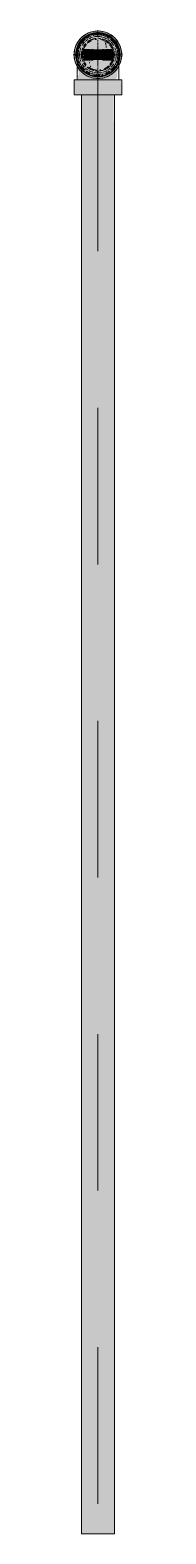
# Model space of a CAD drawing. Header units: millimetres. Extents: x -4000 to 187956, y -58990 to 162485.
# Drawn here: x 106725 to 106775, y 70950 to 72475 of the extents above; entities that cross this region are included whole.
import ezdxf

# ---------------------------------------------------------------- set-up
doc = ezdxf.new("R2010")
doc.units = ezdxf.units.MM
doc.linetypes.add('Dash 1_16_', pattern=[317.5, 158.75, -158.75])
for name, color, linetype, lineweight in [('F-SPRN', 3, 'Continuous', 9), ('P-PIPE', 3, 'Continuous', 9), ('P-PIPE-CNTR', 3, 'Continuous', 9)]:
    doc.layers.add(name, color=color, linetype=linetype, lineweight=lineweight)

# ---------------------------------------------------------------- blocks, each defined once
blk = doc.blocks.new('Sprinkler_Up - DN20-V482-0_000')
at = {"layer": 'F-SPRN', "transparency": 33554534}
for points in [[(-13.5, 0), (-3.9, 0.7), (-1.7, 2.9), (-1.2, 3.5), (-0.6, 4), (0.6, 4), (1.2, 3.5), (1.7, 2.9), (4.6, 0), (22.2, 0), (18, 13.1), (6.9, 21.2), (-6.9, 21.2), (-18, 13.1), (-22.2, 0)], [(0, -16.7), (4.3, -16.1), (12.9, -9.9), (16.1, -4.3), (16.1, 4.3), (11.8, 11.8), (8.3, 14.4), (0, 16.7), (-4.3, 16.1), (-11.8, 11.8), (-16.1, 4.3), (-16.1, -4.3), (-11.8, -11.8), (-8.3, -14.4)], [(0, -15.6), (7.8, -13.5), (13.5, -7.8), (15.1, -4), (15.1, 4), (13.5, 7.8), (7.8, 13.5), (0, 15.6), (-7.8, 13.5), (-11, 11), (-15.1, 4), (-15.1, -4), (-11, -11), (-7.8, -13.5)], [(3.4, -21.2), (6.9, -21.2), (18, -13.1), (22.2, 0), (3.9, -0.7), (1.7, -2.9), (1.2, -3.5), (0.6, -4), (-0.6, -4), (-1.2, -3.5), (-1.7, -2.9), (-4.6, 0), (-22.2, 0), (-18, -13.1), (-6.9, -21.2), (0, -21.2)], [(-10.9, -5.5), (-10.9, 5.4), (-14.5, 5.4), (-14.5, -5.5)], [(-7.7, -5.5), (-7.7, 5.4), (-10.9, 5.4), (-10.9, -5.5)], [(0, -5.5), (0, 5.4), (-7.7, 5.4), (-7.7, -5.5)], [(0, 0), (5.7, 0), (2.9, 4.9), (-2.9, 4.9), (-5.7, 0)], [(2.9, -4.9), (5.7, 0), (-5.7, 0), (-2.9, -4.9)], [(0, 0), (4.6, 0), (0, 4.6), (-4.6, 0)], [(0, -4.6), (4.6, 0), (-4.6, 0)], [(0, -2.6), (1.3, 0), (-1.8, 0)], [(-1.3, 0), (1.8, 0), (0, 2.6)], [(7.7, -5.5), (7.7, 5.4), (0, 5.4), (0, -5.5)], [(10.9, -5.5), (10.9, 5.4), (7.7, 5.4), (7.7, -5.5)], [(14.5, -5.5), (14.5, 5.4), (10.9, 5.4), (10.9, -5.5)]]:
    blk.add_hatch(color=1, dxfattribs=at).paths.add_polyline_path(points)
at = {"layer": 'F-SPRN', "color": 1}
for p, q in [((-11.5, 5.4), (-14.5, 5.4)), ((-14.5, 5.4), (-11.3, 5.4)), ((-14.5, 5.4), (-14.5, 3.7)), ((-14.5, 3.3), (-14.5, 0)), ((-11.5, 5.4), (-11.5, 4)), ((-10.9, 1.9), (-10.9, 3.6)), ((-10.8, 5.4), (-8, 5.4)), ((-8.1, 5.4), (-10.8, 5.4)), ((-8.1, 5.4), (-8.1, 2.8)), ((-8.1, 2.5), (-8.1, 0.7)), ((-7.7, 4.8), (-7.7, 2.7)), ((-7.7, 4.8), (-7.7, 2.7)), ((-7.7, 2.1), (-7.7, 0.5)), ((-7.7, 2.1), (-7.7, 0.5)), ((-6.7, 5.4), (-4.7, 5.4)), ((-5.8, 3.8), (-5.8, 2.2)), ((-2.1, 0.1), (-2.1, 0)), ((-2.1, 0), (-2.1, 0)), ((-2.1, 0), (-2.1, -0.1)), ((0, 2.1), (-0.1, 2.1)), ((2.1, 0), (2.1, 0.1)), ((2.1, 0), (2.1, 0)), ((4.7, 5.4), (6.5, 5.4)), ((7.7, 5.4), (10.8, 5.4)), ((7.7, 5.2), (7.7, 2.7)), ((7.7, 5.2), (7.7, 2.7)), ((7.7, 2.3), (7.7, 0.5)), ((7.7, 2.3), (7.7, 0.5)), ((10.8, 5.4), (8.1, 5.4)), ((8.1, 5.4), (8.1, 2.8)), ((8.1, 2.5), (8.1, 0.4)), ((10.9, 5.4), (14.5, 5.4)), ((10.9, 3.6), (10.9, 0.2)), ((14.5, 5.4), (11.5, 5.4)), ((11.5, 5.4), (11.5, 4)), ((11.5, 3), (11.5, 0.2)), ((14.5, 5.4), (14.5, -5.5)), ((-14.5, -1.3), (-14.5, -3.7)), ((-11.1, -5.5), (-14.5, -5.5)), ((-14.5, -5.5), (-11.5, -5.5)), ((-10.9, -2.6), (-10.9, -1.3)), ((-10.8, -5.5), (-8.1, -5.5)), ((-7.8, -5.5), (-10.8, -5.5)), ((-8.1, -4.2), (-8.1, -5.5)), ((-7.7, -2.7), (-7.7, -4)), ((-7.7, -2.7), (-7.7, -4)), ((-7, -5.5), (-5.8, -5.5)), ((-4.8, -5.5), (-7, -5.5)), ((-5.8, -2.3), (-5.8, -3.8)), ((-2.1, -0.2), (-2.1, -0.3)), ((0, -2.1), (0.1, -2.1)), ((7, -5.5), (4.8, -5.5)), ((5.8, -2.2), (5.8, -3.8)), ((5.8, -5.5), (7, -5.5)), ((7.7, -0.5), (7.7, -2.3)), ((7.7, -0.5), (7.7, -2.3)), ((7.7, -2.7), (7.7, -5.4)), ((7.7, -2.7), (7.7, -5.4)), ((10.8, -5.5), (7.7, -5.5)), ((8.1, -0.4), (8.1, -2.5)), ((8.1, -2.8), (8.1, -5.5)), ((8.1, -5.5), (10.8, -5.5)), ((10.9, -0.2), (10.9, -3.6)), ((14.5, -5.5), (10.9, -5.5)), ((11.5, -0.2), (11.5, -3)), ((11.5, -4), (11.5, -5.5)), ((11.5, -5.5), (14.5, -5.5))]:
    blk.add_line(p, q, dxfattribs=at)
at = {"layer": 'F-SPRN', "color": 1, "flags": 128}
for points in [[(-2, 0.5), (-2, 0.4), (-2.1, 0.3), (-2.1, 0.2), (-2.1, 0.1)], [(-1.6, 1.3), (-1.7, 1.2), (-1.7, 1.1), (-1.8, 1.1), (-1.8, 1), (-1.9, 0.9), (-1.9, 0.8), (-1.9, 0.8), (-2, 0.7), (-2, 0.6)], [(-2, 0.6), (-2, 0.5), (-2, 0.5)], [(-1.4, 1.5), (-1.5, 1.5), (-1.5, 1.4), (-1.6, 1.3), (-1.6, 1.3)], [(-1.2, 1.7), (-1.3, 1.6), (-1.4, 1.6), (-1.4, 1.5)], [(-1, 1.8), (-1.1, 1.8), (-1.2, 1.7), (-1.2, 1.7)], [(-0.6, 2), (-0.7, 2), (-0.8, 1.9), (-0.9, 1.9), (-0.9, 1.9), (-1, 1.8)], [(-0.5, 2), (-0.6, 2), (-0.6, 2)], [(-0.2, 2.1), (-0.3, 2.1), (-0.4, 2), (-0.5, 2)], [(-0.1, 2.1), (-0.1, 2.1), (-0.2, 2.1)], [(0.3, 2.1), (0.2, 2.1), (0.1, 2.1), (0, 2.1)], [(0.4, 2), (0.4, 2), (0.3, 2.1)], [(0.8, 1.9), (0.7, 2), (0.6, 2), (0.5, 2), (0.4, 2)], [(1.1, 1.8), (1, 1.8), (0.9, 1.9), (0.8, 1.9), (0.8, 1.9)], [(1.3, 1.7), (1.2, 1.7), (1.1, 1.7), (1.1, 1.8)], [(1.4, 1.5), (1.3, 1.6), (1.3, 1.7)], [(1.5, 1.4), (1.4, 1.5), (1.4, 1.5)], [(2.1, 0.1), (2.1, 0.2), (2.1, 0.2), (2.1, 0.3), (2, 0.4), (2, 0.5), (2, 0.6), (2, 0.7), (1.9, 0.7), (1.9, 0.8), (1.9, 0.9), (1.8, 1), (1.8, 1), (1.8, 1.1), (1.7, 1.2), (1.7, 1.2), (1.6, 1.3), (1.6, 1.4), (1.5, 1.4)], [(-2.1, -0.1), (-2.1, -0.2), (-2.1, -0.2)], [(-2.1, -0.3), (-2, -0.4), (-2, -0.5), (-2, -0.6), (-2, -0.7), (-1.9, -0.7), (-1.9, -0.8), (-1.9, -0.9), (-1.8, -1), (-1.8, -1), (-1.8, -1.1), (-1.7, -1.2), (-1.7, -1.2), (-1.6, -1.3), (-1.6, -1.4), (-1.5, -1.4), (-1.4, -1.5), (-1.4, -1.5), (-1.3, -1.6), (-1.3, -1.7), (-1.2, -1.7), (-1.1, -1.7), (-1.1, -1.8), (-1, -1.8), (-0.9, -1.9), (-0.8, -1.9), (-0.8, -1.9), (-0.7, -2), (-0.6, -2), (-0.5, -2), (-0.4, -2), (-0.4, -2), (-0.3, -2.1), (-0.2, -2.1), (-0.1, -2.1), (0, -2.1)], [(0.1, -2.1), (0.1, -2.1), (0.2, -2.1), (0.3, -2.1), (0.4, -2), (0.5, -2), (0.6, -2), (0.6, -2), (0.7, -2), (0.8, -1.9), (0.9, -1.9), (0.9, -1.9), (1, -1.8), (1.1, -1.8), (1.2, -1.7), (1.2, -1.7), (1.3, -1.6), (1.4, -1.6), (1.4, -1.5), (1.5, -1.5), (1.5, -1.4), (1.6, -1.3), (1.6, -1.3), (1.7, -1.2), (1.7, -1.1), (1.8, -1.1), (1.8, -1), (1.9, -0.9), (1.9, -0.8), (1.9, -0.8), (2, -0.7), (2, -0.6), (2, -0.5), (2, -0.5), (2, -0.4), (2.1, -0.3), (2.1, -0.2), (2.1, -0.1), (2.1, 0)]]:
    blk.add_lwpolyline(points, dxfattribs=at)
at = {"layer": 'F-SPRN', "color": 1}
for radius, start, end in [(22.2, 360, 180), (21.9, 126.6942, 143.2701), (21.9, 108.2621, 125.7507), (16.7, 106.5995, 120), (16.7, 106.5995, 120), (21.9, 99.348, 107.901), (16.7, 96.4143, 105), (16.7, 96.4143, 105), (21.9, 90.145, 98.8503), (15.6, 95.5762, 100.6843), (15.6, 95.5762, 100.6843), (16.7, 83.0684, 90), (16.7, 83.0684, 90), (21.9, 72.5583, 89.4624), (15.6, 75.573, 80.5892), (15.6, 75.573, 80.5892), (16.7, 60, 75), (16.7, 60, 75), (21.9, 54.2493, 71.7379), (21.9, 36.7299, 53.3058), (21.9, 165.6773, 179.2615), (21.9, 144.7698, 164.8151), (16.7, 167.6802, 180), (16.7, 167.6802, 180), (16.7, 155.3879, 164.9693), (16.7, 155.3879, 164.9693), (15.6, 166.4265, 180), (15.6, 166.4265, 180), (15.6, 150.9409, 165), (15.6, 159.6139, 165), (16.7, 136.7213, 149.931), (16.7, 136.7213, 149.931), (15.6, 150.9409, 156.3845), (15.6, 138.4214, 150), (15.6, 138.4214, 150), (16.7, 121.4181, 130.5751), (16.7, 121.4181, 130.5751), (15.6, 120.5262, 133.2078), (15.6, 120.5262, 133.2078), (15.6, 114.4363, 119.9813), (15.6, 114.4363, 119.9813), (4.63, 155.7832, 180), (4.63, 155.7832, 180), (4.63, 109.0192, 138.2703), (4.63, 109.0192, 138.2703), (2.56, 109.0192, 168.8278), (2.56, 109.0192, 168.8278), (2.04, 109.0192, 180), (4.63, 17.9592, 90), (4.63, 17.9592, 90), (3.81, 57.0577, 90), (2.56, 14.5599, 90), (2.56, 14.5599, 90), (2.04, 10.4703, 90), (3.81, 16.1605, 43.8358), (15.6, 67.5614, 74.5481), (15.6, 67.5614, 74.5481), (15.6, 60.0187, 65.5637), (15.6, 60.0187, 65.5637), (15.6, 46.7922, 60), (15.6, 46.7922, 60), (16.7, 49.4249, 58.5819), (16.7, 49.4249, 58.5819), (15.6, 30, 41.5786), (15.6, 30, 41.5786), (16.7, 30, 43.2787), (16.7, 30, 43.2787), (15.6, 23.6155, 29.5646), (15.6, 15, 29.5646), (15.6, 15, 20.3861), (16.7, 15, 24.6121), (16.7, 15, 24.6121), (15.6, 360, 13.6618), (15.6, 0, 13.6618), (16.7, 360, 12.3198), (16.7, 0, 12.3198), (21.9, 15.1849, 35.2302), (21.9, 0.7385, 14.3227), (22.2, 180, 360), (21.9, 180.7385, 194.3227), (21.9, 195.1849, 205.2075), (21.9, 207.5667, 215.2302), (21.9, 216.7299, 233.3058), (16.7, 180, 192.3198), (16.7, 180, 192.3198), (16.7, 195.0307, 204.6121), (16.7, 195.0307, 204.6121), (15.6, 181.9082, 193.6618), (15.6, 181.9082, 193.6618), (15.6, 197.3339, 209.5646), (15.6, 197.3339, 209.5646), (16.7, 210.069, 223.2787), (16.7, 210.069, 223.2787), (15.6, 212.5472, 219.5472), (15.6, 212.5472, 219.5472), (16.7, 229.4249, 238.5819), (16.7, 229.4249, 238.5819), (15.6, 233.795, 240), (15.6, 233.795, 240), (16.7, 240, 255), (16.7, 240, 255), (15.6, 240.0187, 254.5481), (15.6, 240.0187, 254.5481), (4.63, 197.9592, 0), (4.63, 197.9592, 270), (15.6, 255, 267.64), (15.6, 255, 267.64), (3.81, 196.1605, 360), (2.56, 191.1677, 0), (2.56, 191.1677, 360), (2.04, 190.4703, 0), (4.63, 270, 360), (16.7, 286.5995, 300), (16.7, 286.5995, 300), (15.6, 294.4363, 299.9813), (15.6, 294.4363, 299.9813), (15.6, 300, 313.2078), (15.6, 300, 313.2078), (16.7, 301.4181, 310.5751), (16.7, 301.4181, 310.5751), (15.6, 320.4528, 330), (15.6, 320.4528, 330), (16.7, 316.7213, 330), (16.7, 316.7213, 330), (21.9, 306.6942, 323.2701), (15.6, 330.4354, 345), (15.6, 330.4354, 336.3845), (15.6, 339.6139, 345), (15.6, 346.3382, 360), (15.6, 346.3382, 360), (16.7, 335.3879, 345), (16.7, 335.3879, 345), (16.7, 347.6802, 360), (16.7, 347.6802, 360), (21.9, 324.7698, 332.4333), (21.9, 334.7925, 344.8151), (21.9, 345.6773, 359.2615), (21.9, 234.2493, 251.7379), (21.9, 252.5583, 269.4624), (16.7, 263.0684, 270), (16.7, 263.0684, 270), (21.9, 270.145, 278.8503), (15.6, 275.5762, 280.6843), (15.6, 275.5762, 280.6843), (16.7, 276.4143, 285), (16.7, 276.4143, 285), (21.9, 279.348, 287.901), (21.9, 288.2621, 305.7507)]:
    blk.add_arc((0, 0), radius, start, end, dxfattribs=at)
blk = doc.blocks.new('Steel_Transition_Threaded_HoaPhat - Standard-V475-0_000')
at = {"layer": 'P-PIPE', "lineweight": 13, "transparency": 33554534}
h = blk.add_hatch(color=1, dxfattribs=at)
h.paths.add_polyline_path([(114250, 72427.6), (114255.8, 72428.4), (114261.3, 72430.6), (114265.9, 72434.2), (114270.1, 72440.2), (114271.7, 72444.3), (114272.5, 72450.1), (114271.7, 72455.9), (114269.5, 72461.3), (114265.9, 72466), (114261.3, 72469.6), (114255.8, 72471.8), (114250, 72472.6), (114244.2, 72471.8), (114238.8, 72469.6), (114234.1, 72466), (114230.5, 72461.3), (114228.3, 72455.9), (114227.5, 72450.1), (114229.9, 72440.2), (114230.5, 72438.8), (114234.1, 72434.2), (114238.8, 72430.6), (114244.2, 72428.4)])
h.paths.add_polyline_path([(114250, 72430), (114244.8, 72430.7), (114240, 72432.7), (114235.8, 72435.9), (114232.5, 72440.2), (114230.6, 72444.9), (114229.9, 72450.1), (114230.6, 72455.3), (114232.6, 72460.1), (114235.8, 72464.3), (114240, 72467.5), (114244.8, 72469.5), (114250, 72470.2), (114255.2, 72469.5), (114260.1, 72467.5), (114264.2, 72464.3), (114267.4, 72460.1), (114269.4, 72455.3), (114270.1, 72450.1), (114269.4, 72444.9), (114267.4, 72440), (114264.2, 72435.9), (114260.1, 72432.7), (114255.2, 72430.7)])
for points in [[(114250, 72430), (114250, 72433.7), (114241.8, 72435.9), (114235.8, 72441.9), (114233.6, 72450.1), (114235.8, 72458.3), (114241.8, 72464.3), (114250, 72466.5), (114250, 72470.2), (114244.8, 72469.5), (114240, 72467.5), (114235.8, 72464.3), (114232.6, 72460.1), (114230.6, 72455.3), (114229.9, 72450.1), (114230.6, 72444.9), (114232.6, 72440), (114235.8, 72435.9), (114240, 72432.7), (114244.8, 72430.7)], [(114250, 72431.6), (114254.8, 72432.2), (114259.3, 72434.1), (114265.6, 72440.2), (114266, 72440.8), (114267.9, 72445.3), (114268.5, 72450.1), (114267.9, 72454.9), (114266, 72459.3), (114263.1, 72463.2), (114259.3, 72466.1), (114254.8, 72468), (114250, 72468.6), (114245.2, 72468), (114240.8, 72466.1), (114236.9, 72463.2), (114234, 72459.3), (114232.1, 72454.9), (114231.5, 72450.1), (114232.1, 72445.3), (114234.4, 72440.2), (114236.9, 72437), (114240.8, 72434.1), (114245.2, 72432.2)], [(114250, 72430), (114255.2, 72430.7), (114260.1, 72432.7), (114264.2, 72435.9), (114267.5, 72440.2), (114269.4, 72444.9), (114270.1, 72450.1), (114269.4, 72455.3), (114267.4, 72460.1), (114264.2, 72464.3), (114260.1, 72467.5), (114255.2, 72469.5), (114250, 72470.2), (114250, 72466.5), (114258.2, 72464.3), (114264.2, 72458.3), (114266.4, 72450.1), (114264.2, 72441.9), (114258.2, 72435.9), (114250, 72433.7)]]:
    blk.add_hatch(color=1, dxfattribs=at).paths.add_polyline_path(points)
at = {"layer": 'P-PIPE', "color": 20, "lineweight": 13}
for radius, start, end in [(22.5, 90, 270), (22.5, 120, 135), (22.5, 105, 120), (20.1, 109.6859, 120), (22.5, 90, 105), (20.1, 100.9975, 105), (18.5, 91.4353, 103.2046), (18.5, 91.4353, 103.2046), (20.1, 90.5246, 98.5089), (22.5, 75, 90), (22.5, 270, 90), (18.5, 78.0986, 90), (18.5, 78.0986, 90), (20.1, 75.0607, 87.9279), (20.1, 60, 75), (22.5, 60, 75), (22.5, 45, 60), (22.5, 165, 180), (22.5, 150, 165), (20.1, 166.0499, 180), (22.5, 135, 150), (20.1, 150, 162.7449), (18.5, 166.5939, 193.4061), (18.5, 166.5939, 180), (18.5, 157.6232, 165), (18.5, 157.6232, 165), (20.1, 135, 148.1553), (16.4, 168.5467, 178.9063), (18.5, 136.4297, 150), (18.5, 136.4297, 150), (16.4, 158.0319, 163.506), (20.1, 128.8856, 135), (16.4, 143.5463, 150), (18.5, 123.4976, 133.2041), (18.5, 123.4976, 133.2041), (20.1, 120, 125.0043), (16.4, 121.0738, 128.0319), (18.5, 106.819, 120), (18.5, 106.819, 120), (16.4, 115.1607, 120), (16.4, 107.4657, 111.9681), (16.4, 96.2132, 104.6042), (18.5, 60, 75), (18.5, 60, 75), (16.4, 66.9681, 72.9388), (16.4, 50.4733, 56.6389), (20.1, 54.9957, 60), (18.5, 46.7959, 56.5024), (18.5, 46.7959, 56.5024), (20.1, 45, 51.1144), (16.4, 30, 38.0319), (18.5, 30, 43.5703), (18.5, 30, 43.5703), (20.1, 31.8447, 45), (22.5, 30, 45), (18.5, 15, 22.3768), (18.5, 15, 22.3768), (20.1, 17.2551, 30), (18.5, 346.5939, 13.4061), (18.5, 0, 13.4061), (22.5, 15, 30), (20.1, 0, 13.9501), (22.5, 0, 15), (22.5, 180, 195), (22.5, 195, 210), (20.1, 180, 193.9501), (22.5, 210, 225), (20.1, 197.2551, 209.4067), (18.5, 180, 193.4061), (18.5, 195, 202.3768), (18.5, 195, 202.3768), (20.1, 209.4067, 210), (20.1, 211.8447, 225), (16.4, 184.8393, 191.4533), (18.5, 210, 223.5703), (18.5, 210, 223.5703), (16.4, 210.6635, 216.4537), (18.5, 316.4297, 330), (18.5, 316.4297, 330), (20.1, 315, 328.1553), (16.4, 338.0319, 342.8691), (22.5, 315, 330), (16.4, 353.5463, 8.0319), (18.5, 337.6232, 345), (18.5, 337.6232, 345), (20.1, 330, 330.5933), (20.1, 330.5933, 342.7449), (18.5, 346.5939, 0), (20.1, 346.0499, 0), (22.5, 330, 345), (22.5, 345, 0), (22.5, 225, 240), (20.1, 225, 231.1144), (18.5, 226.7959, 236.5024), (18.5, 226.7959, 236.5024), (20.1, 234.9957, 240), (22.5, 240, 255), (16.4, 230.4733, 236.6389), (20.1, 240, 255), (18.5, 240, 255), (18.5, 240, 255), (16.4, 240, 246.5955), (22.5, 255, 270), (16.4, 250.3629, 255), (20.1, 255.0607, 267.9279), (18.5, 258.0986, 270), (18.5, 258.0986, 270), (16.4, 264.1652, 268.506), (22.5, 270, 285), (20.1, 270.5246, 278.5089), (18.5, 271.4353, 283.2046), (18.5, 271.4353, 283.2046), (16.4, 276.2132, 283.9063), (20.1, 280.9975, 285), (16.4, 287.4657, 291.9681), (18.5, 286.819, 300), (18.5, 286.819, 300), (22.5, 285, 300), (16.4, 293.4045, 300), (20.1, 289.6859, 300), (20.1, 300, 305.0043), (18.5, 303.4976, 313.2041), (18.5, 303.4976, 313.2041), (22.5, 300, 315), (20.1, 308.8856, 315)]:
    blk.add_arc((114250, 72450.1), radius, start, end, dxfattribs=at)
blk = doc.blocks.new('Steel_Elbow_Threaded_HoaPhat - Standard-V483-0_000')
at = {"layer": 'P-PIPE', "lineweight": 13, "transparency": 33554534}
for points in [[(106750, 72426), (106756.2, 72426.8), (106762.1, 72429.2), (106767.1, 72433), (106771.8, 72440.2), (106773.3, 72443.8), (106774.1, 72450.1), (106773.3, 72456.3), (106770.9, 72462.1), (106767.1, 72467.1), (106762.1, 72471), (106756.2, 72473.4), (106750, 72474.2), (106743.8, 72473.4), (106737.9, 72471), (106733, 72467.1), (106729.1, 72462.1), (106726.7, 72456.3), (106725.9, 72450.1), (106728.2, 72440.2), (106729.1, 72438), (106733, 72433), (106737.9, 72429.2), (106743.8, 72426.8)], [(106733, 72409.5), (106750, 72409.5), (106750, 72424.7), (106725.9, 72424.7), (106726.7, 72409.5), (106729.1, 72409.5)], [(106774.1, 72409.5), (106773.3, 72424.7), (106750, 72424.7), (106750, 72409.5), (106773.3, 72409.5)]]:
    blk.add_hatch(color=1, dxfattribs=at).paths.add_polyline_path(points)
h = blk.add_hatch(color=1, dxfattribs=at)
h.paths.add_polyline_path([(106733.1, 72434.9), (106730.5, 72439.5), (106731.4, 72435.6)])
h.paths.add_polyline_path([(106736.4, 72424.7), (106750, 72424.7), (106750, 72428.9), (106742.8, 72430.2), (106744.1, 72428.3), (106736.6, 72433), (106732.6, 72437.1), (106733.8, 72431.9), (106729.6, 72440.2), (106729.1, 72440.2), (106729.4, 72433), (106730.5, 72433.3), (106730.6, 72429.2), (106729.3, 72428.9), (106730.4, 72424.7), (106734, 72424.7)])
h = blk.add_hatch(color=1, dxfattribs=at)
h.paths.add_polyline_path([(106757.2, 72430.2), (106759.7, 72430.2), (106755.9, 72428.3)])
h.paths.add_polyline_path([(106768.3, 72424.7), (106769.7, 72428.5), (106769.9, 72435.9), (106770.2, 72440), (106768.8, 72439.5), (106762.8, 72432.6), (106757.2, 72430.2), (106750, 72428.9), (106750, 72424.7), (106766, 72424.7)])
h.paths.add_polyline_path([(106765.7, 72433.4), (106766.1, 72435.6), (106768.2, 72436.4)])
at = {"layer": 'P-PIPE', "color": 20, "lineweight": 13}
for p, q in [((106739.3, 72468.3), (106740, 72468.7)), ((106741.6, 72469.5), (106742.3, 72469.8)), ((106742.3, 72469.8), (106743.1, 72470.1)), ((106746.4, 72470.9), (106747.2, 72471.1)), ((106747.2, 72471.1), (106748.1, 72471.1)), ((106749.8, 72471.2), (106750, 72471.2)), ((106752.5, 72471.1), (106753.4, 72471)), ((106759.8, 72468.8), (106760.5, 72468.4)), ((106760.5, 72468.4), (106761.2, 72468)), ((106761.2, 72468), (106761.9, 72467.5)), ((106729, 72452.6), (106729.1, 72453.5)), ((106729.5, 72455.1), (106729.7, 72455.9)), ((106733, 72462.7), (106733.6, 72463.4)), ((106734.7, 72464.7), (106735.3, 72465.3)), ((106736.5, 72466.4), (106737.2, 72466.9)), ((106737.2, 72466.9), (106737.9, 72467.4)), ((106761.9, 72467.5), (106762.6, 72467.1)), ((106762.6, 72467.1), (106763.3, 72466.5)), ((106764.6, 72465.4), (106765.2, 72464.8)), ((106766.3, 72463.6), (106766.8, 72462.9)), ((106766.8, 72462.9), (106767.3, 72462.2)), ((106767.3, 72462.2), (106767.8, 72461.5)), ((106767.8, 72461.5), (106768.2, 72460.8)), ((106768.2, 72460.8), (106768.7, 72460.1)), ((106768.7, 72460.1), (106769, 72459.3)), ((106769, 72459.3), (106769.4, 72458.5)), ((106770.3, 72456.2), (106770.5, 72455.3)), ((106770.8, 72453.7), (106771, 72452.8)), ((106728.9, 72450.1), (106728.9, 72450.1)), ((106728.9, 72449.5), (106728.9, 72449.7)), ((106728.9, 72449.3), (106728.9, 72449.5)), ((106728.9, 72445.5), (106728.9, 72446.1)), ((106728.9, 72444.9), (106728.9, 72445.5)), ((106728.9, 72442.9), (106728.9, 72443.6)), ((106728.9, 72442.2), (106728.9, 72442.9)), ((106728.9, 72441.4), (106728.9, 72442.2)), ((106728.9, 72440.6), (106728.9, 72441.4)), ((106728.9, 72439.8), (106728.9, 72440.6)), ((106728.9, 72439), (106728.9, 72439.8)), ((106728.9, 72438.2), (106728.9, 72439)), ((106771.1, 72451.2), (106771.2, 72450.3)), ((106771.2, 72450.3), (106771.2, 72450.1)), ((106771.2, 72450.1), (106771.2, 72450.1)), ((106771.2, 72446.2), (106771.2, 72445.6)), ((106771.2, 72445.6), (106771.2, 72445.1)), ((106771.2, 72445.1), (106771.2, 72444.4)), ((106771.2, 72444.4), (106771.2, 72443.8)), ((106771.2, 72443.8), (106771.2, 72443.1)), ((106771.2, 72443.1), (106771.2, 72442.4)), ((106771.2, 72442.4), (106771.2, 72441.6)), ((106771.2, 72441.6), (106771.2, 72440.9)), ((106771.2, 72440.9), (106771.2, 72440.1)), ((106771.2, 72440.1), (106771.2, 72439.2)), ((106771.2, 72439.2), (106771.2, 72438.4)), ((106725.9, 72424.7), (106725.9, 72409.5)), ((106726.7, 72424.7), (106725.9, 72424.7)), ((106750, 72424.7), (106725.9, 72424.7)), ((106729.1, 72424.7), (106726.7, 72424.7)), ((106728.9, 72424.7), (106729.2, 72424.7)), ((106728.9, 72424.7), (106729.2, 72424.7)), ((106730.3, 72424.7), (106729.1, 72424.7)), ((106729.2, 72424.7), (106730.1, 72424.7)), ((106729.2, 72424.7), (106731.7, 72424.7)), ((106730.1, 72424.7), (106731.7, 72424.7)), ((106733, 72424.7), (106730.3, 72424.7)), ((106731.7, 72424.7), (106732.8, 72424.7)), ((106731.7, 72424.7), (106736.4, 72424.7)), ((106733.8, 72424.7), (106736.4, 72424.7)), ((106742.7, 72424.7), (106734, 72424.7)), ((106736.4, 72424.7), (106742.8, 72424.7)), ((106736.4, 72424.7), (106742.8, 72424.7)), ((106743.7, 72424.7), (106750, 72424.7)), ((106743.7, 72424.7), (106750, 72424.7)), ((106750, 72424.7), (106743.8, 72424.7)), ((106756.2, 72424.7), (106750, 72424.7)), ((106774.1, 72424.7), (106750, 72424.7)), ((106750, 72424.7), (106756.3, 72424.7)), ((106750, 72424.7), (106756.3, 72424.7)), ((106757.2, 72424.7), (106763.6, 72424.7)), ((106757.2, 72424.7), (106763.6, 72424.7)), ((106766, 72424.7), (106757.3, 72424.7)), ((106763.6, 72424.7), (106766.2, 72424.7)), ((106763.6, 72424.7), (106768.3, 72424.7)), ((106768.5, 72424.7), (106767.1, 72424.7)), ((106767.2, 72424.7), (106768.3, 72424.7)), ((106768.3, 72424.7), (106770.8, 72424.7)), ((106768.3, 72424.7), (106770.8, 72424.7)), ((106770.9, 72424.7), (106768.5, 72424.7)), ((106770.8, 72424.7), (106771.2, 72424.7)), ((106770.8, 72424.7), (106771.2, 72424.7)), ((106773.3, 72424.7), (106770.9, 72424.7)), ((106774.1, 72424.7), (106773.3, 72424.7)), ((106774.1, 72409.5), (106774.1, 72424.7)), ((106725.9, 72409.5), (106726.7, 72409.5)), ((106725.9, 72409.5), (106750, 72409.5)), ((106726.7, 72409.5), (106729.1, 72409.5)), ((106729.1, 72409.5), (106733, 72409.5)), ((106733.8, 72409.5), (106737.9, 72409.5)), ((106738.2, 72409.5), (106750, 72409.5)), ((106750, 72409.5), (106761.8, 72409.5)), ((106750, 72409.5), (106774.1, 72409.5)), ((106762.1, 72409.5), (106766.2, 72409.5)), ((106767.1, 72409.5), (106770.9, 72409.5)), ((106770.9, 72409.5), (106773.3, 72409.5)), ((106773.3, 72409.5), (106774.1, 72409.5))]:
    blk.add_line(p, q, dxfattribs=at)
at = {"layer": 'P-PIPE', "color": 20, "lineweight": 13, "flags": 128}
for points in [[(106737.9, 72467.4), (106738.6, 72467.9), (106739.3, 72468.3)], [(106740, 72468.7), (106740.8, 72469.1), (106741.6, 72469.5)], [(106743.1, 72470.1), (106743.9, 72470.3), (106744.8, 72470.6)], [(106744.8, 72470.6), (106745.6, 72470.8), (106746.4, 72470.9)], [(106748.1, 72471.1), (106748.9, 72471.2), (106749.8, 72471.2)], [(106750, 72471.2), (106750.8, 72471.2), (106751.7, 72471.2), (106752.5, 72471.1)], [(106753.4, 72471), (106754.2, 72470.8), (106755, 72470.6)], [(106755, 72470.6), (106755.8, 72470.4), (106756.7, 72470.2)], [(106756.7, 72470.2), (106757.5, 72469.9), (106758.2, 72469.6), (106759, 72469.2), (106759.8, 72468.8)], [(106729.1, 72453.5), (106729.3, 72454.3), (106729.5, 72455.1)], [(106729.7, 72455.9), (106729.9, 72456.7), (106730.2, 72457.5), (106730.5, 72458.3), (106730.9, 72459.1), (106731.2, 72459.9)], [(106731.2, 72459.9), (106731.6, 72460.6), (106732.1, 72461.3)], [(106732.1, 72461.3), (106732.5, 72462), (106733, 72462.7)], [(106733.6, 72463.4), (106734.1, 72464), (106734.7, 72464.7)], [(106735.3, 72465.3), (106735.9, 72465.8), (106736.5, 72466.4)], [(106763.3, 72466.5), (106763.9, 72466), (106764.6, 72465.4)], [(106765.2, 72464.8), (106765.8, 72464.2), (106766.3, 72463.6)], [(106769.4, 72458.5), (106769.7, 72457.8), (106770, 72457), (106770.3, 72456.2)], [(106770.5, 72455.3), (106770.7, 72454.5), (106770.8, 72453.7)], [(106771, 72452.8), (106771.1, 72452), (106771.1, 72451.2)], [(106728.9, 72450.1), (106728.9, 72450.9), (106728.9, 72451.8), (106729, 72452.6)], [(106728.9, 72449.7), (106728.9, 72449.9), (106728.9, 72450), (106728.9, 72450.1)], [(106728.9, 72448.4), (106728.9, 72448.7), (106728.9, 72449), (106728.9, 72449.3)], [(106728.9, 72447.5), (106728.9, 72448), (106728.9, 72448.4)], [(106728.9, 72446.1), (106728.9, 72446.6), (106728.9, 72447.1), (106728.9, 72447.5)], [(106728.9, 72443.6), (106728.9, 72444.3), (106728.9, 72444.9)], [(106728.9, 72424.7), (106728.9, 72425.7), (106728.9, 72426.7), (106728.9, 72427.7), (106728.9, 72428.7), (106728.9, 72429.7), (106728.9, 72430.7), (106728.9, 72431.7), (106728.9, 72432.7), (106728.9, 72433.6), (106728.9, 72434.6), (106728.9, 72435.5), (106728.9, 72436.4), (106728.9, 72437.3), (106728.9, 72438.2)], [(106771.2, 72450.1), (106771.2, 72450), (106771.2, 72449.9), (106771.2, 72449.8), (106771.2, 72449.6)], [(106771.2, 72449.6), (106771.2, 72449.4), (106771.2, 72449.1)], [(106771.2, 72449.1), (106771.2, 72448.8), (106771.2, 72448.5), (106771.2, 72448.1)], [(106771.2, 72448.1), (106771.2, 72447.7), (106771.2, 72447.2)], [(106771.2, 72447.2), (106771.2, 72446.7), (106771.2, 72446.2)], [(106771.2, 72438.4), (106771.2, 72437.5), (106771.2, 72436.6), (106771.2, 72435.7), (106771.2, 72434.8), (106771.2, 72433.9), (106771.2, 72432.9), (106771.2, 72432), (106771.2, 72431), (106771.2, 72430), (106771.2, 72429), (106771.2, 72428), (106771.2, 72427), (106771.2, 72426), (106771.2, 72424.9), (106771.2, 72424.7)]]:
    blk.add_lwpolyline(points, dxfattribs=at)
at = {"layer": 'P-PIPE', "color": 20, "lineweight": 13}
for radius, start, end in [(24.1, 90, 270), (24.1, 120, 135), (24.1, 105, 120), (21.1, 112.9314, 123.6981), (24.1, 90, 105), (21.1, 99.9303, 104.963), (21.1, 91.1041, 98.9613), (24.1, 75, 90), (24.1, 270, 90), (21.1, 75.037, 90), (24.1, 60, 75), (21.1, 54.2198, 67.6765), (24.1, 45, 60), (24.1, 165, 180), (24.1, 150, 165), (21.1, 172.2328, 178.0289), (24.1, 135, 150), (21.1, 165.7343, 170), (21.1, 154.6252, 164.9545), (21.1, 150.0026, 154.1966), (21.1, 130, 141.5729), (21.1, 38.4271, 50), (24.1, 30, 45), (21.1, 25.3748, 29.9974), (21.1, 15.0455, 24.7351), (21.1, 10, 14.2657), (24.1, 15, 30), (21.1, 1.9711, 7.7672), (24.1, 0, 15), (24.1, 180, 195), (24.1, 195, 210), (21.1, 181.9562, 187.2796), (24.1, 210, 225), (21.1, 195.0335, 203.6422), (21.1, 207.9172, 210), (21.1, 213.7408, 218.4146), (21.1, 321.5854, 326.2592), (24.1, 315, 330), (21.1, 330, 332.0828), (21.1, 336.3578, 344.9665), (21.1, 345.7465, 350), (24.1, 330, 345), (21.1, 352.7204, 358.0438), (24.1, 345, 0), (24.1, 225, 240), (21.1, 218.9512, 230), (21.1, 234.1976, 239.9895), (24.1, 240, 255), (21.1, 240.7988, 247.0623), (24.1, 255, 270), (21.1, 255.0343, 270), (21.1, 270, 275.2662), (24.1, 270, 285), (21.1, 279.9464, 284.9657), (24.1, 285, 300), (21.1, 292.3295, 305.8024), (24.1, 300, 315), (21.1, 310, 321.0488)]:
    blk.add_arc((106750, 72450.1), radius, start, end, dxfattribs=at)

msp = doc.modelspace()

# ---------------------------------------------------------------- hatches: boundary and pattern name
at = {"layer": 'P-PIPE', "transparency": 33554534}
for points in [[(106741.7, 72435.6), (106742.8, 72437.6), (106741.7, 72441.7), (106742.8, 72445.9), (106745.8, 72449), (106757.2, 72454.3), (106758.4, 72458.4), (106757.2, 72462.6), (106755.9, 72464.3), (106750, 72466.8), (106741.7, 72464.6), (106735.5, 72458.4), (106733.3, 72450.1), (106735.5, 72441.7), (106738.2, 72438.3)], [(106750, 72433.4), (106758.4, 72435.6), (106762.9, 72440.2), (106766.1, 72445.8), (106766.1, 72454.4), (106761.8, 72461.9), (106758.4, 72464.6), (106750, 72466.8), (106745.7, 72466.2), (106738.2, 72461.9), (106733.9, 72454.4), (106733.9, 72445.8), (106738.2, 72438.3), (106741.7, 72435.6)], [(106745.7, 70950.1), (106750, 70950.1), (106750, 72409.5), (106733.3, 72409.5), (106733.9, 70950.1), (106741.7, 70950.1)], [(106754.3, 70950.1), (106766.7, 70950.1), (106766.1, 72409.5), (106750, 72409.5), (106750, 70950.1)]]:
    msp.add_hatch(color=1, dxfattribs=at).paths.add_polyline_path(points)

# ---------------------------------------------------------------- linework, layer by layer
at = {"layer": 'P-PIPE', "color": 20, "lineweight": 13}
for p, q in [((106733.3, 72409.5), (106733.3, 70950.1)), ((106737.9, 72409.5), (106733.3, 72409.5)), ((106761.8, 72409.5), (106738.2, 72409.5)), ((106766.7, 72409.5), (106762.1, 72409.5)), ((106766.7, 70950.1), (106766.7, 72409.5)), ((106733.3, 70950.1), (106766.7, 70950.1))]:
    msp.add_line(p, q, dxfattribs=at)
at = {"layer": 'P-PIPE', "color": 1}
for centre, radius, start, end in [((106750, 72450.1), 16.7, 170.1108, 177.203), ((106750, 72450.1), 16.7, 157.579, 164.2722), ((106750, 72458.4), 8.35, 69.0027, 79.2369), ((106750, 72458.4), 8.35, 316.3183, 330), ((106750, 72458.4), 8.35, 20.1285, 29.0413), ((106750, 72458.4), 8.35, 8.0385, 17.9918), ((106750, 72458.4), 8.35, 352.2824, 1.6717), ((106750, 72450.1), 16.7, 46.0317, 57.203), ((106750, 72450.1), 16.7, 39.3092, 45.2846), ((106750, 72450.1), 16.7, 32.3031, 39.2955), ((106750, 72450.1), 16.7, 23.314, 31.0974), ((106750, 72450.1), 16.7, 16.9375, 22.421), ((106750, 72450.1), 16.7, 4.3093, 9.8892), ((106750, 72450.1), 16.7, 182.797, 189.8892), ((106750, 72450.1), 16.7, 190.2154, 195.2487), ((106750, 72441.7), 8.35, 172.0327, 181.5407), ((106750, 72441.7), 8.35, 199.9004, 209.0413), ((106750, 72441.7), 8.35, 131.0366, 150), ((106750, 72441.7), 8.35, 115.6806, 125.5287), ((106750, 72441.7), 8.35, 100.6842, 114.0387), ((106750, 72441.7), 8.35, 90, 100.6842), ((106750, 72458.4), 8.35, 270, 280.6842), ((106750, 72450.1), 16.7, 308.1274, 313.9683), ((106750, 72450.1), 16.7, 328.9026, 336.686), ((106750, 72450.1), 16.7, 337.2636, 343.0625), ((106750, 72450.1), 16.7, 231.8726, 237.203), ((106750, 72441.7), 8.35, 226.6998, 237.8461), ((106750, 72441.7), 8.35, 249.0027, 259.2369), ((106750, 72450.1), 16.7, 264.6626, 273.5288)]:
    msp.add_arc(centre, radius, start, end, dxfattribs=at)
at = {"layer": 'P-PIPE-CNTR', "color": 1, "linetype": 'Dash 1_16_'}
for p, q in [((106750, 72472.6), (106750, 72475.1)), ((106750, 72471.2), (106750, 72472.6)), ((106750, 72468.6), (106750, 72470.2)), ((106750, 72463.6), (106750, 72465.2)), ((106750, 72459.8), (106750, 72462.6)), ((106750, 72455.5), (106750, 72459.1)), ((106750, 72452.6), (106750, 72454.3)), ((106725, 72450.1), (106727.5, 72450.1)), ((106727.8, 72450.1), (106731.5, 72450.1)), ((106731.5, 72450.1), (106733.3, 72450.1)), ((106736.9, 72450.1), (106740.4, 72450.1)), ((106740.4, 72450.1), (106742.3, 72450.1)), ((106745.4, 72450.1), (106747.6, 72450.1)), ((106748.7, 72450.1), (106750, 72450.1)), ((106750, 72450.1), (106750, 72452.1)), ((106750, 72448), (106750, 72450.1)), ((106750, 72450.1), (106751.3, 72450.1)), ((106750, 72445.9), (106750, 72447.5)), ((106750, 72441.1), (106750, 72444.6)), ((106750, 72438.1), (106750, 72440.2)), ((106751.8, 72450.1), (106754.6, 72450.1)), ((106755.7, 72450.1), (106763.5, 72450.1)), ((106766.4, 72450.1), (106768.5, 72450.1)), ((106768.5, 72450.1), (106772.2, 72450.1)), ((106772.5, 72450.1), (106775, 72450.1)), ((106750, 72435), (106750, 72436.5)), ((106750, 72432.2), (106750, 72433.4)), ((106750, 72430), (106750, 72431.6)), ((106750, 72427.6), (106750, 72428.9)), ((106750, 72425.1), (106750, 72427.6)), ((106750, 72409.5), (106750, 70950.1)), ((106750, 72409.5), (106750, 70950.1))]:
    msp.add_line(p, q, dxfattribs=at)
at = {"layer": 'P-PIPE-CNTR', "color": 20, "lineweight": 13}
for p, q in [((106750, 72449.5), (106750, 72450.1)), ((106750, 72447.7), (106750, 72449.2)), ((106750, 72442.6), (106750, 72446)), ((106750, 72441.4), (106750, 72442.6)), ((106750, 72438.8), (106750, 72440.7)), ((106750, 72435.7), (106750, 72437.2)), ((106750, 72432.9), (106750, 72434.1)), ((106750, 72430.5), (106750, 72432.2)), ((106750, 72428), (106750, 72429.4)), ((106750, 72426.1), (106750, 72427.9)), ((106750, 72424.7), (106750, 72426.1)), ((106750, 72409.5), (106750, 72424.7))]:
    msp.add_line(p, q, dxfattribs=at)

# ---------------------------------------------------------------- block references
at = {"layer": 'F-SPRN', "color": 1}
msp.add_blockref('Sprinkler_Up - DN20-V482-0_000', (106750, 72450.1), dxfattribs=at)
at = {"layer": 'P-PIPE', "color": 20, "lineweight": 13}
for name, p in [('Steel_Elbow_Threaded_HoaPhat - Standard-V483-0_000', (0, 0)), ('Steel_Transition_Threaded_HoaPhat - Standard-V475-0_000', (-7500, 0))]:
    msp.add_blockref(name, p, dxfattribs=at)

doc.saveas('drawing.dxf')
